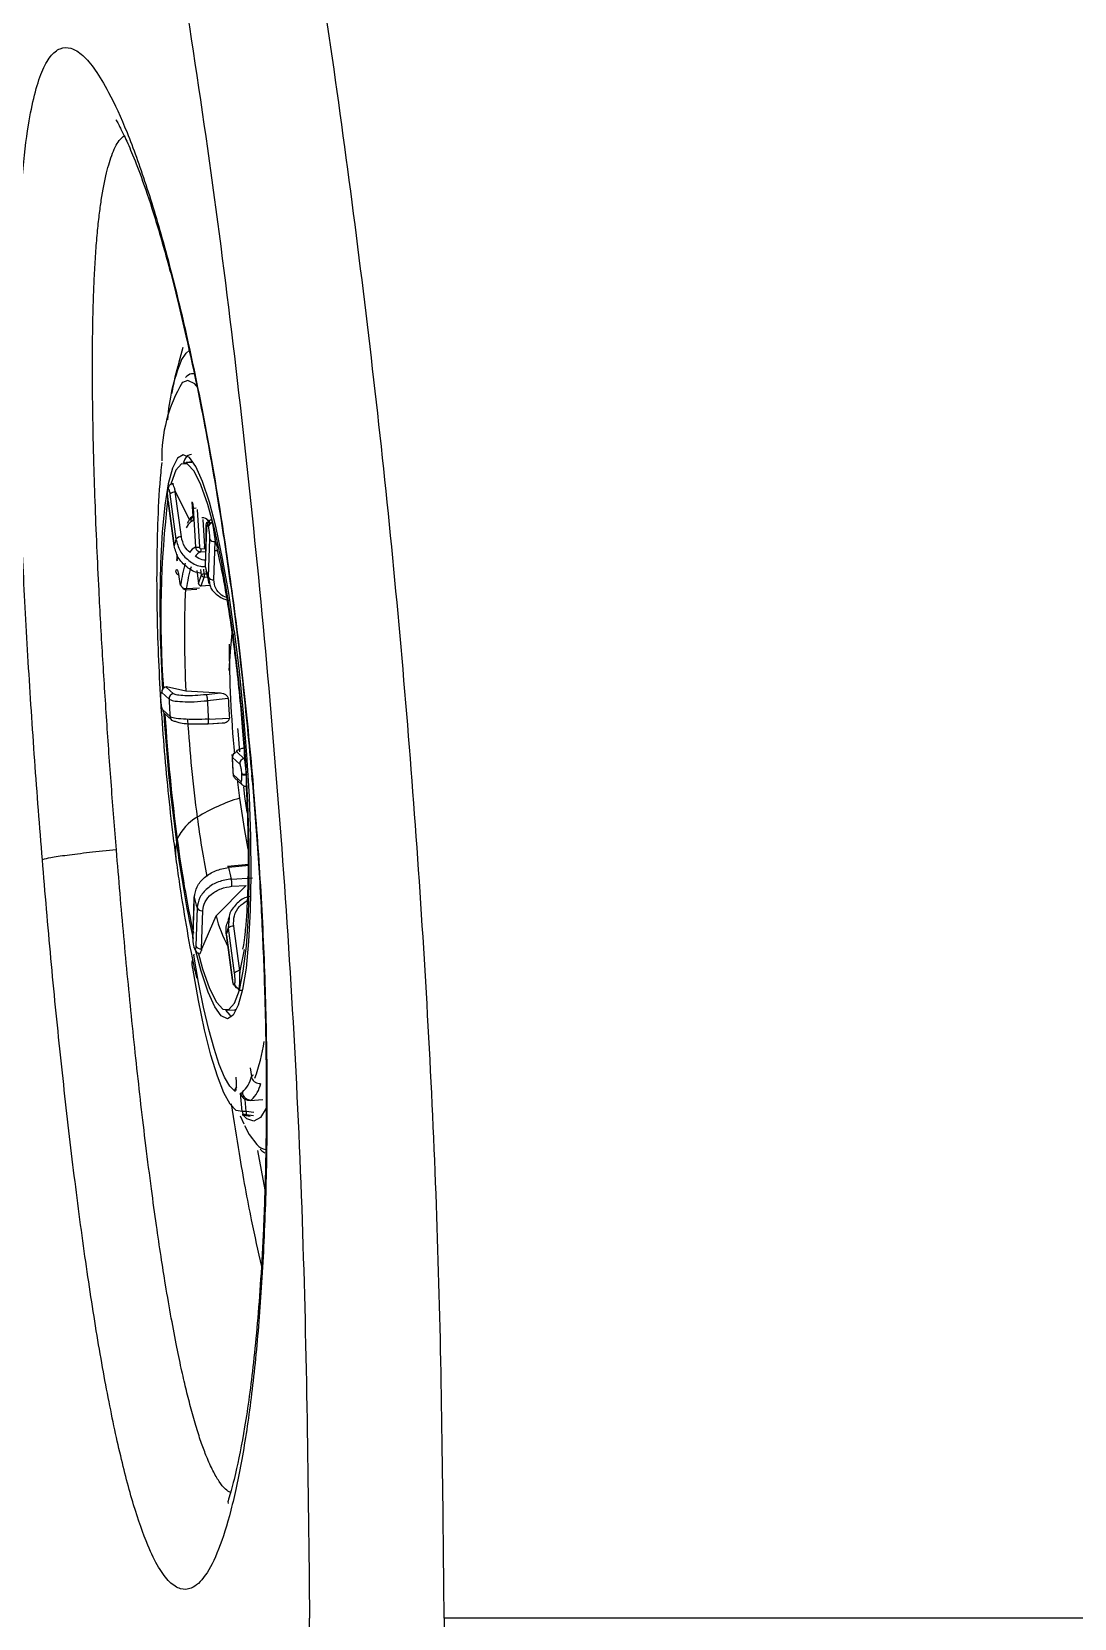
# Model space of a CAD drawing. Extents: x 400 to 501, y 484 to 634.
# Drawn here: x 488.563 to 490.997, y 551.254 to 554.958 of the extents above; entities that cross this region are included whole.
import ezdxf

# ---------------------------------------------------------------- set-up
doc = ezdxf.new("R2010")
doc.units = 0
doc.header["$MEASUREMENT"] = 0
doc.layers.add('DIM', color=3, linetype='Continuous')
doc.layers.add('GEOMETRY', color=3, linetype='Continuous', lineweight=25)

# ---------------------------------------------------------------- blocks, each defined once
blk = doc.blocks.new('2026 GRANDEE')
at = {"layer": 'GEOMETRY', "ltscale": 16}
for p, q in [((38.4916, -42.6195), (38.4841, -42.6453)), ((38.5126, -42.8876), (38.4932, -42.8894)), ((38.4995, -42.8872), (38.515, -42.886)), ((38.4641, -42.936), (38.4627, -42.9413)), ((38.4566, -42.9521), (38.4568, -42.9513)), ((38.4571, -42.9473), (38.4569, -42.948)), ((38.4613, -42.9621), (38.4753, -43.0668)), ((38.4746, -42.9568), (38.473, -42.9515)), ((38.473, -42.9515), (38.4738, -42.9568)), ((38.4879, -43.0615), (38.4738, -42.9568)), ((38.4738, -42.9568), (38.4746, -42.9568)), ((38.5068, -43.0213), (38.4746, -42.9568)), ((38.4711, -43.0823), (38.457, -42.9776)), ((38.457, -42.9783), (38.457, -42.9776)), ((38.457, -42.9783), (38.471, -43.0829)), ((38.512, -42.9803), (38.5157, -43.0244)), ((38.5121, -42.98), (38.5121, -42.9806)), ((38.5121, -42.9806), (38.5158, -43.0237)), ((38.5127, -42.9797), (38.5127, -42.9804)), ((38.5154, -42.9938), (38.5211, -43.0855)), ((38.5246, -42.9979), (38.53, -43.0858)), ((38.5377, -43.0208), (38.5417, -43.0841)), ((38.5467, -43.0396), (38.5438, -43.1285)), ((38.5439, -43.1299), (38.5469, -43.0409)), ((38.5486, -43.0271), (38.55, -43.0281)), ((38.5505, -43.0375), (38.5509, -43.0387)), ((38.5604, -43.0276), (38.5607, -43.0288)), ((38.4711, -43.0823), (38.471, -43.0829)), ((38.5535, -43.0663), (38.5505, -43.1553)), ((38.5637, -43.1616), (38.5667, -43.0726)), ((38.5668, -43.0675), (38.5667, -43.0726)), ((38.5667, -43.0726), (38.5675, -43.0726)), ((38.5675, -43.0726), (38.5668, -43.0675)), ((38.5734, -43.088), (38.5675, -43.0726)), ((38.4786, -43.1102), (38.4779, -43.1142)), ((38.5334, -43.0964), (38.5449, -43.0957)), ((38.5341, -43.0894), (38.543, -43.0889)), ((38.5664, -43.0936), (38.5715, -43.0933)), ((38.4822, -43.1553), (38.4844, -43.1708)), ((38.4823, -43.1554), (38.4845, -43.17)), ((38.5241, -43.1405), (38.5278, -43.1707)), ((38.5242, -43.1404), (38.5278, -43.1704)), ((38.5278, -43.1704), (38.5351, -43.1503)), ((38.5351, -43.1503), (38.5336, -43.1382)), ((38.5343, -43.1756), (38.5415, -43.1555)), ((38.5415, -43.1481), (38.5402, -43.1374)), ((38.5415, -43.1481), (38.5465, -43.1477)), ((38.5415, -43.1555), (38.5484, -43.155)), ((38.5439, -43.1299), (38.5438, -43.1285)), ((38.547, -43.144), (38.5439, -43.1299)), ((38.5505, -43.1553), (38.5533, -43.1679)), ((38.4972, -43.1852), (38.4978, -43.1851)), ((38.4985, -43.1851), (38.524, -43.1837)), ((38.4994, -43.1824), (38.5305, -43.1807)), ((38.5278, -43.1704), (38.5278, -43.1707)), ((38.534, -43.1759), (38.5548, -43.1747)), ((38.5343, -43.1756), (38.5547, -43.1744)), ((38.4535, -43.4122), (38.4519, -43.412)), ((38.4519, -43.412), (38.4527, -43.4123)), ((38.4527, -43.4123), (38.4535, -43.4122)), ((38.4698, -43.4279), (38.4527, -43.4123)), ((38.4985, -43.4222), (38.4535, -43.4122)), ((38.4401, -43.4413), (38.4402, -43.4433)), ((38.4403, -43.4436), (38.4402, -43.4415)), ((38.4403, -43.4436), (38.4402, -43.4433)), ((38.4421, -43.4248), (38.4591, -43.4405)), ((38.5789, -43.4268), (38.4985, -43.4222)), ((38.5789, -43.4268), (38.5458, -43.4303)), ((38.5974, -43.4391), (38.5486, -43.4442)), ((38.4614, -43.4814), (38.4444, -43.4657)), ((38.4481, -43.4735), (38.4651, -43.4892)), ((38.5511, -43.4873), (38.6, -43.4847)), ((38.5502, -43.4979), (38.5868, -43.496)), ((38.5502, -43.4979), (38.5829, -43.4962)), ((38.6348, -43.5797), (38.6178, -43.564)), ((38.6085, -43.5719), (38.6067, -43.5738)), ((38.6076, -43.5749), (38.6071, -43.5766)), ((38.6071, -43.5766), (38.6241, -43.5922)), ((38.6356, -43.5796), (38.6348, -43.5797)), ((38.6348, -43.5797), (38.6358, -43.5811)), ((38.6354, -43.5787), (38.6355, -43.5794)), ((38.6358, -43.5811), (38.6356, -43.5796)), ((38.6094, -43.6174), (38.6099, -43.6157)), ((38.6265, -43.6331), (38.6094, -43.6174)), ((38.6131, -43.6252), (38.6301, -43.6409)), ((38.6181, -43.6279), (38.6237, -43.6719)), ((38.6282, -43.6144), (38.6283, -43.6164)), ((38.6395, -43.6153), (38.6396, -43.6173)), ((38.6394, -43.6441), (38.6385, -43.6439)), ((38.639, -43.6437), (38.6391, -43.6438)), ((38.4765, -43.7751), (38.4792, -43.7749)), ((38.6451, -43.8266), (38.5959, -43.8313)), ((38.6463, -43.8292), (38.5976, -43.8339)), ((38.6046, -43.8607), (38.6536, -43.8576)), ((38.569, -43.9464), (38.6392, -43.8755)), ((38.6059, -43.8776), (38.6392, -43.8755)), ((38.5179, -43.9014), (38.5149, -43.9904)), ((38.5151, -43.9917), (38.518, -43.9027)), ((38.5246, -43.9281), (38.5216, -44.0171)), ((38.5348, -44.0234), (38.5378, -43.9344)), ((38.5356, -44.0234), (38.5689, -43.9464)), ((38.5993, -43.9511), (38.5974, -43.9757)), ((38.624, -44.075), (38.61, -43.9704)), ((38.5151, -43.9917), (38.5149, -43.9904)), ((38.5931, -43.9918), (38.5932, -43.9912)), ((38.5931, -43.9918), (38.6072, -44.0965)), ((38.6073, -44.0958), (38.5932, -43.9912)), ((38.5974, -43.9757), (38.6115, -44.0803)), ((38.5141, -44.0479), (38.5139, -44.0488)), ((38.518, -44.0205), (38.5177, -44.0192)), ((38.5179, -44.0213), (38.5182, -44.0225)), ((38.5185, -44.0218), (38.5186, -44.0226)), ((38.5346, -44.0278), (38.5356, -44.0234)), ((38.5348, -44.0234), (38.5346, -44.0278)), ((38.5356, -44.0234), (38.5348, -44.0234)), ((38.6248, -44.075), (38.6351, -44.0255)), ((38.5137, -44.0513), (38.5143, -44.049)), ((38.624, -44.075), (38.6247, -44.0808)), ((38.6248, -44.075), (38.624, -44.075)), ((38.6247, -44.0808), (38.6248, -44.075)), ((38.6073, -44.0958), (38.6072, -44.0965)), ((38.6119, -44.1059), (38.6117, -44.1066)), ((38.6229, -44.1159), (38.6227, -44.1166)), ((38.6233, -44.1205), (38.6304, -44.12)), ((38.5937, -44.1671), (38.613, -44.1659)), ((38.6167, -44.1651), (38.613, -44.1659)), ((38.6483, -44.3012), (38.6513, -44.3218)), ((38.6296, -44.4036), (38.626, -44.3605)), ((38.6393, -44.4031), (38.637, -44.3753)), ((38.6488, -44.3779), (38.6779, -44.3755)), ((38.625, -44.4138), (38.6341, -44.432)), ((38.6363, -44.4108), (38.6301, -44.4112)), ((38.6301, -44.4112), (38.6485, -44.414)), ((38.6573, -44.4054), (38.6393, -44.4031)), ((38.656, -44.4132), (38.6395, -44.4111)), ((38.6656, -44.4942), (38.6825, -44.5862))]:
    blk.add_line(p, q, dxfattribs=at)
at = {"layer": 'GEOMETRY', "ltscale": 16, "flags": 128}
for points in [[(38.4878, -42.6498), (38.4991, -42.6326), (38.5063, -42.6266)], [(38.5264, -42.7127), (38.519, -42.7046), (38.5031, -42.6966), (38.4906, -42.7008)], [(38.6113, -43.2813), (38.5984, -43.1931), (38.5842, -43.1123), (38.5691, -43.0409), (38.5534, -42.9803), (38.5376, -42.932), (38.5218, -42.897), (38.5066, -42.8761), (38.4922, -42.8697), (38.479, -42.8781), (38.4672, -42.901), (38.4571, -42.9379), (38.449, -42.988), (38.443, -43.0502), (38.4392, -43.123), (38.4378, -43.2049), (38.4387, -43.294), (38.442, -43.3883), (38.4435, -43.4184)], [(38.6091, -43.2887), (38.5958, -43.199), (38.5813, -43.1174), (38.5658, -43.0459), (38.5498, -42.9863), (38.5337, -42.94), (38.5178, -42.9083), (38.5025, -42.8918), (38.4882, -42.8909), (38.4753, -42.9058), (38.4641, -42.936)], [(38.5486, -43.0271), (38.5489, -43.0294), (38.5493, -43.0305)], [(38.5343, -43.1756), (38.5341, -43.1758), (38.534, -43.1759)], [(38.6113, -43.2813), (38.6228, -43.375), (38.6325, -43.4722), (38.6403, -43.5706), (38.6458, -43.6681), (38.6491, -43.7624), (38.6501, -43.8515), (38.6487, -43.9334), (38.6449, -44.0063), (38.6389, -44.0684), (38.6307, -44.1185), (38.6207, -44.1554), (38.6089, -44.1783), (38.5956, -44.1867), (38.5812, -44.1803), (38.566, -44.1594), (38.5503, -44.1244), (38.5344, -44.0761), (38.5212, -44.0257)], [(38.6058, -43.2862), (38.6015, -43.3295), (38.599, -43.374)], [(38.6233, -44.1205), (38.6325, -44.0757), (38.6396, -44.0175), (38.6443, -43.9472), (38.6465, -43.8666), (38.6462, -43.7776), (38.6434, -43.6825), (38.6381, -43.5837), (38.6305, -43.4834), (38.6207, -43.3843), (38.6091, -43.2887)], [(38.4401, -43.4412), (38.4401, -43.4413), (38.4402, -43.4415)], [(38.6193, -43.5094), (38.6197, -43.5145), (38.6238, -43.5633)], [(38.6237, -43.6719), (38.6344, -43.7429), (38.6432, -43.7906)], [(38.6327, -43.6453), (38.6356, -43.6678), (38.6408, -43.7044)], [(38.517, -44.036), (38.5168, -44.0371), (38.5168, -44.0385)], [(38.6127, -44.3559), (38.601, -44.3439), (38.5889, -44.3231), (38.5765, -44.2939), (38.5641, -44.2567), (38.5517, -44.2118), (38.5396, -44.1601), (38.5279, -44.102), (38.5168, -44.0385)], [(38.5179, -44.0213), (38.5178, -44.0208), (38.5177, -44.0192)], [(38.5268, -44.0318), (38.5375, -44.0702), (38.5537, -44.1164), (38.5696, -44.1482), (38.5849, -44.1647), (38.5991, -44.1655), (38.612, -44.1507), (38.6233, -44.1205)], [(38.5139, -44.0488), (38.5137, -44.0499), (38.5137, -44.0513)], [(38.6296, -44.4036), (38.6162, -44.4011), (38.6019, -44.3863), (38.5872, -44.3595), (38.5721, -44.3212), (38.557, -44.272), (38.5422, -44.2127), (38.5279, -44.1444), (38.5143, -44.0684)], [(38.5145, -44.0697), (38.5143, -44.069), (38.5143, -44.0684)], [(38.5909, -44.167), (38.6007, -44.1788), (38.6051, -44.1823)], [(38.6859, -44.3953), (38.6724, -44.4171), (38.6572, -44.426), (38.6407, -44.4206), (38.6307, -44.4108)], [(38.6355, -44.4365), (38.6462, -44.4568), (38.6639, -44.4808)]]:
    blk.add_lwpolyline(points, dxfattribs=at)
at = {"layer": 'GEOMETRY', "ltscale": 256}
for centre, radius, start, end in [((38.898, -42.8186), 0.4436, 157.6316, 176.0609), ((38.7818, -42.8757), 0.3397, 149.0025, 181.3818), ((40.7923, -43.2486), 2.3523, 173.2299, 184.0337), ((38.4666, -42.9507), 0.0101, 164.7587, 187.7547), ((38.4668, -42.9499), 0.0101, 153.4874, 187.7838), ((38.473, -42.9724), 0.0156, 86.9645, 138.8516), ((38.5161, -42.9948), 0.0148, 103.409, 105.6602), ((38.5199, -42.9749), 0.0194, 256.5282, 278.0449), ((38.5386, -43.06), 0.0439, 130.2532, 153.2966), ((38.5296, -43.0247), 0.0194, 140.1963, 185.3345), ((38.5204, -43.0398), 0.0168, 106.0784, 127.206), ((38.5368, -43.0342), 0.0173, 33.4579, 94.7367), ((38.5514, -43.0397), 0.00467, 153.3162, 194.3704), ((38.5621, -43.0392), 0.0117, 98.4365, 171.7528), ((38.5624, -43.0404), 0.0117, 98.4365, 171.7528), ((38.669, -43.128), 0.2031, 162.4638, 166.9927), ((38.4871, -43.077), 0.0156, 86.9638, 138.8512), ((38.5436, -43.0962), 0.0122, 82.0986, 99.021), ((38.5644, -43.0604), 0.0124, 208.2464, 280.4493), ((38.5306, -43.1096), 0.0259, 111.5381, 154.4651), ((38.5428, -43.1198), 0.0252, 111.7151, 153.5142), ((38.5263, -43.0592), 0.0268, 258.935, 278.1129), ((38.5209, -43.0917), 0.0134, 339.4311, 9.8008), ((38.4848, -43.1413), 0.0101, 191.6147, 237.4394), ((38.857, -43.227), 0.3746, 163.872, 171.7524), ((38.8366, -43.2296), 0.3405, 163.2772, 172.0438), ((38.5411, -43.157), 0.00898, 87.3735, 131.6548), ((38.5411, -43.1494), 0.00605, 188.3802, 274.0941), ((38.514, -43.1519), 0.0278, 352.597, 7.9355), ((37.6869, -43.3649), 0.8887, 13.6456, 15.3376), ((38.5614, -43.1494), 0.0124, 208.2468, 280.4505), ((38.4868, -43.1704), 0.00237, 169.182, 226.1036), ((40.9708, -43.2906), 2.4758, 177.5047, 183.0465), ((38.5338, -43.1696), 0.00605, 188.3802, 274.0941), ((38.5337, -43.17), 0.00591, 187.0034, 273.2293), ((38.6471, -43.2977), 0.039, 166.5945, 187.4681), ((41.2299, -43.3148), 2.6303, 179.9416, 185.5286), ((38.454, -43.4242), 0.012, 96.1422, 183.0347), ((38.4711, -43.4399), 0.012, 96.1403, 183.0347), ((41.8346, -43.2679), 3.3799, 182.9275, 183.6218), ((41.3834, -43.3036), 2.8383, 182.8387, 183.7105), ((41.432, -43.2998), 2.838, 182.8135, 183.7357), ((38.4558, -43.4651), 0.0114, 183.1345, 227.3048), ((42.9552, -43.1815), 4.5179, 183.6928, 187.5506), ((42.7976, -43.1944), 4.3572, 183.7186, 187.5618), ((38.4728, -43.4808), 0.0114, 183.085, 273.2196), ((41.9586, -43.2604), 3.4638, 183.768, 187.5652), ((38.619, -43.5759), 0.012, 96.1404, 183.0347), ((35.2339, -43.7901), 3.3799, 2.9275, 3.6218), ((38.6361, -43.5916), 0.012, 96.1422, 183.0347), ((38.6208, -43.6168), 0.0114, 183.1345, 227.3048), ((38.6379, -43.6325), 0.0114, 183.1342, 227.435), ((38.6358, -43.5886), 0.0269, 253.5241, 277.7925), ((38.6359, -43.5906), 0.0269, 253.5241, 277.7925), ((38.7397, -44.0609), 0.4059, 106.609, 121.9391), ((38.6379, -43.6324), 0.0115, 248.4846, 273.067), ((38.5776, -43.8112), 0.1084, 119.0588, 156.4062), ((40.8095, -43.4158), 2.3043, 187.4974, 190.9737), ((38.5923, -43.7984), 0.1181, 168.6528, 187.4917), ((41.162, -43.4285), 2.7078, 187.3545, 192.1729), ((41.0567, -43.436), 2.5997, 187.332, 192.2424), ((39.3233, -43.6606), 0.7461, 193.429, 195.5542), ((38.5228, -43.9015), 0.00493, 141.2435, 193.2796), ((39.3816, -43.693), 0.8887, 193.6456, 195.3376), ((38.5356, -43.9222), 0.0124, 208.2467, 280.4505), ((38.866, -43.8722), 0.3062, 194.0199, 208.3895), ((38.6092, -43.9859), 0.0156, 86.9639, 138.8512), ((38.3995, -43.93), 0.2031, 342.4638, 346.9927), ((38.5251, -44.0207), 0.00715, 177.9863, 213.1972), ((38.5326, -44.0112), 0.0124, 208.2464, 280.4493), ((38.6232, -44.0906), 0.0156, 86.9645, 138.8516), ((38.6091, -44.0961), 0.00193, 189.7499, 230.1035), ((38.6235, -44.1047), 0.012, 189.521, 265.9239), ((38.6238, -44.1039), 0.012, 189.521, 265.9239), ((38.261, -44.179), 0.4245, 339.7894, 351.7512), ((38.5842, -44.3077), 0.0686, 312.1542, 348.1326), ((38.6031, -44.3238), 0.0714, 312.2727, 348.3173), ((38.6574, -44.3251), 0.00687, 98.4269, 152.0511), ((38.6247, -44.3552), 0.012, 130.7641, 183.5029), ((38.6217, -44.3452), 0.0159, 285.7537, 302.5376), ((38.65, -44.3569), 0.0198, 184.9886, 273.1894), ((38.6416, -44.3617), 0.0177, 293.7584, 302.229), ((38.6375, -44.403), 0.00789, 184.5703, 261.0308), ((38.6532, -44.4067), 0.0143, 165.3614, 197.6388), ((38.6893, -44.4581), 0.034, 221.8315, 263.0519)]:
    blk.add_arc(centre, radius, start, end, dxfattribs=at)
at = {"layer": 'GEOMETRY', "ltscale": 16}
for points, knots in [([(38.6083, -40.6034), (38.6247, -40.6141), (38.6573, -40.6355), (38.707, -40.6678), (38.7663, -40.7026), (38.8337, -40.7362), (38.9098, -40.7686), (38.9822, -40.7968), (39.0756, -40.8302), (39.1964, -40.8702), (39.3501, -40.9181), (39.5377, -40.9737), (39.7531, -41.0352), (40.0093, -41.1066), (40.303, -41.1867), (40.6285, -41.2742), (40.9579, -41.362), (41.2888, -41.4496), (41.6204, -41.537), (41.9531, -41.6245), (42.4822, -41.7634), (43.2075, -41.9532), (43.8212, -42.1138), (44.1282, -42.1941)], [0, 0, 0, 0, 0.0628055, 0.1255485, 0.1883555, 0.2510948, 0.2823642, 0.3135597, 0.3447162, 0.3757459, 0.4066311, 0.4374572, 0.4682907, 0.4991904, 0.5389169, 0.5788609, 0.6188372, 0.6587372, 0.6986085, 0.7386021, 0.778774, 0.8893798, 1, 1, 1, 1]), ([(39.1013, -45.5868), (39.0987, -45.3085), (39.0934, -44.7516), (39.0511, -43.9171), (38.9836, -43.0841), (38.8874, -42.2536), (38.7657, -41.4256), (38.6608, -40.8777), (38.6083, -40.6034)], [0, 0, 0, 0, 0.166325, 0.332752, 0.499294, 0.665902, 0.832731, 1, 1, 1, 1]), ([(38.3574, -40.9976), (38.411, -41.2977), (38.5185, -41.8996), (38.637, -42.812), (38.7233, -43.7322), (38.7771, -44.6581), (38.7838, -45.2771), (38.7872, -45.5868)], [0, 0, 0, 0, 0.198178, 0.397547, 0.597838, 0.79876, 1, 1, 1, 1]), ([(38.1634, -43.8155), (38.1573, -43.7381), (38.1451, -43.5832), (38.1301, -43.3526), (38.1179, -43.1279), (38.1092, -42.9124), (38.1042, -42.7098), (38.1035, -42.5235), (38.1074, -42.357), (38.1162, -42.2133), (38.1291, -42.1051), (38.1447, -42.0272), (38.1618, -41.9736), (38.1817, -41.9374), (38.2045, -41.9187), (38.2297, -41.9178), (38.2573, -41.9348), (38.2868, -41.9693), (38.3212, -42.0266), (38.3608, -42.1131), (38.4049, -42.2347), (38.4488, -42.3813), (38.4916, -42.55), (38.532, -42.7379), (38.5693, -42.9417), (38.6025, -43.1581), (38.6313, -43.3835), (38.6459, -43.5377), (38.6532, -43.6148)], [0, 0, 0, 0, 0.04115, 0.082331, 0.12358, 0.164935, 0.206426, 0.248068, 0.289864, 0.331807, 0.373874, 0.405498, 0.437153, 0.468823, 0.500493, 0.532146, 0.56377, 0.595348, 0.626866, 0.668772, 0.710548, 0.752193, 0.793712, 0.835116, 0.876425, 0.91766, 0.958843, 1, 1, 1, 1]), ([(38.3363, -42.0886), (38.3362, -42.0885), (38.3341, -42.0871), (38.3382, -42.0927), (38.3444, -42.1047), (38.3572, -42.1297), (38.375, -42.1703), (38.3986, -42.232), (38.4277, -42.3198), (38.462, -42.439), (38.5003, -42.5945), (38.5413, -42.7901), (38.5776, -42.9983), (38.6079, -43.2069), (38.6324, -43.4056), (38.6454, -43.5453), (38.6521, -43.617)], [0, 0, 0, 0, 0.00113, 0.028756, 0.063319, 0.108476, 0.164339, 0.230974, 0.308409, 0.396647, 0.495674, 0.605478, 0.726064, 0.812521, 0.90382, 1, 1, 1, 1]), ([(38.3362, -43.7926), (38.3323, -43.7426), (38.3242, -43.6418), (38.3135, -43.4897), (38.3038, -43.337), (38.2963, -43.2013), (38.2906, -43.0815), (38.2865, -42.9787), (38.2841, -42.9016), (38.2827, -42.8494), (38.2821, -42.819), (38.2815, -42.7876), (38.281, -42.7552), (38.2806, -42.722), (38.2804, -42.688), (38.2804, -42.6613), (38.2805, -42.6245), (38.281, -42.5727), (38.2825, -42.5094), (38.285, -42.4501), (38.2879, -42.3994), (38.2917, -42.3522), (38.2961, -42.3109), (38.3027, -42.2617), (38.3125, -42.2103), (38.3272, -42.1635), (38.3411, -42.1349), (38.3513, -42.1277), (38.3546, -42.1253)], [0, 0, 0, 0, 0.062158, 0.125424, 0.18982, 0.255366, 0.301101, 0.349376, 0.396511, 0.410789, 0.425824, 0.441617, 0.458167, 0.475477, 0.493546, 0.512377, 0.519089, 0.554654, 0.600769, 0.634143, 0.670028, 0.706423, 0.74026, 0.771531, 0.838464, 0.901587, 0.967313, 1, 1, 1, 1]), ([(38.4841, -42.6453), (38.478, -42.6685), (38.4706, -42.6963), (38.4659, -42.7232), (38.4651, -42.7276)], [0, 0, 0, 0, 0.836498, 1, 1, 1, 1]), ([(38.5169, -42.6812), (38.5152, -42.6811), (38.5077, -42.6805), (38.502, -42.6855), (38.4976, -42.6893)], [0, 0, 0, 0, 0.229207, 1, 1, 1, 1]), ([(38.4423, -42.8878), (38.4414, -42.8957), (38.4364, -42.9383), (38.4328, -43.0146), (38.4299, -43.1206), (38.4304, -43.227), (38.4335, -43.3355), (38.439, -43.4427), (38.4466, -43.5492), (38.4562, -43.6548), (38.466, -43.7431), (38.4728, -43.7953), (38.4752, -43.8138)], [0, 0, 0, 0, 0.029538, 0.159665, 0.275381, 0.39573, 0.508685, 0.618039, 0.725763, 0.833119, 0.940968, 1, 1, 1, 1]), ([(38.5117, -42.8693), (38.5062, -42.8699), (38.4992, -42.8706), (38.4937, -42.8855), (38.4925, -42.8886)], [0, 0, 0, 0, 0.788429, 1, 1, 1, 1]), ([(38.457, -42.9776), (38.4567, -42.9748), (38.4561, -42.9692), (38.4558, -42.9612), (38.456, -42.9552), (38.4564, -42.9531), (38.4566, -42.9521)], [0, 0, 0, 0, 0.279486, 0.559002, 0.779415, 1, 1, 1, 1]), ([(38.4568, -42.9513), (38.4571, -42.9506), (38.4578, -42.9491), (38.4591, -42.9515), (38.4603, -42.9561), (38.461, -42.9601), (38.4613, -42.9621)], [0, 0, 0, 0, 0.279658, 0.559227, 0.779582, 1, 1, 1, 1]), ([(38.4693, -42.9378), (38.4682, -42.9377), (38.4659, -42.9375), (38.4627, -42.939), (38.4598, -42.9415), (38.4584, -42.9441), (38.4578, -42.9454)], [0, 0, 0, 0, 0.251138, 0.504878, 0.756232, 1, 1, 1, 1]), ([(38.473, -42.9515), (38.4721, -42.9488), (38.4704, -42.9434), (38.4683, -42.9388), (38.4673, -42.9383), (38.4669, -42.9381)], [0, 0, 0, 0, 0.373316, 0.755991, 1, 1, 1, 1]), ([(38.5127, -42.9804), (38.5128, -42.9804), (38.513, -42.9805), (38.5135, -42.9813), (38.5139, -42.9827), (38.5144, -42.9848), (38.5148, -42.9874), (38.5152, -42.9905), (38.5154, -42.9927), (38.5154, -42.9938)], [0, 0, 0, 0, 0.113284, 0.24233, 0.394972, 0.529531, 0.680951, 0.841517, 1, 1, 1, 1]), ([(38.5153, -43.0119), (38.5126, -43.0143), (38.5069, -43.0192), (38.5035, -43.0267), (38.5017, -43.0306)], [0, 0, 0, 0, 0.4747282, 1, 1, 1, 1]), ([(38.5462, -43.06), (38.5459, -43.0549), (38.5452, -43.0447), (38.5457, -43.0335), (38.5469, -43.0273), (38.548, -43.0272), (38.5486, -43.0271)], [0, 0, 0, 0, 0.280954, 0.558628, 0.778026, 1, 1, 1, 1]), ([(38.5469, -43.0409), (38.547, -43.0388), (38.5473, -43.0347), (38.5483, -43.0329), (38.5494, -43.0338), (38.5502, -43.0363), (38.5505, -43.0375)], [0, 0, 0, 0, 0.2794856, 0.5590017, 0.7794153, 1, 1, 1, 1]), ([(38.5503, -43.0289), (38.5498, -43.0297), (38.549, -43.031), (38.5486, -43.0327), (38.5484, -43.0334)], [0, 0, 0, 0, 0.63691, 1, 1, 1, 1]), ([(38.5576, -43.0214), (38.5568, -43.0217), (38.5547, -43.0225), (38.552, -43.0252), (38.5507, -43.028), (38.5503, -43.0289)], [0, 0, 0, 0, 0.312903, 0.77595, 1, 1, 1, 1]), ([(38.5509, -43.0387), (38.5513, -43.0408), (38.5522, -43.0449), (38.5531, -43.053), (38.5535, -43.0605), (38.5535, -43.0643), (38.5535, -43.0663)], [0, 0, 0, 0, 0.279658, 0.559227, 0.779582, 1, 1, 1, 1]), ([(38.5515, -43.0227), (38.5514, -43.0224), (38.5509, -43.0213), (38.5526, -43.0259), (38.554, -43.0294)], [0, 0, 0, 0, 0.241863, 1, 1, 1, 1]), ([(38.5604, -43.0276), (38.5598, -43.0257), (38.5586, -43.0217), (38.5578, -43.0213), (38.5573, -43.021)], [0, 0, 0, 0, 0.4942919, 1, 1, 1, 1]), ([(38.5668, -43.0675), (38.5663, -43.0642), (38.5654, -43.0576), (38.564, -43.0466), (38.5624, -43.0363), (38.5613, -43.0313), (38.5607, -43.0288)], [0, 0, 0, 0, 0.246603, 0.499388, 0.752586, 1, 1, 1, 1]), ([(38.5347, -43.1467), (38.5325, -43.1465), (38.5201, -43.1454), (38.4998, -43.1328), (38.4784, -43.1107), (38.4735, -43.0918), (38.4711, -43.0823)], [0, 0, 0, 0, 0.06724, 0.378135, 0.689052, 1, 1, 1, 1]), ([(38.4753, -43.0668), (38.4778, -43.0763), (38.4827, -43.0952), (38.504, -43.1175), (38.5256, -43.1303), (38.5394, -43.1311), (38.543, -43.1312)], [0, 0, 0, 0, 0.29868, 0.597331, 0.895961, 1, 1, 1, 1]), ([(38.5081, -43.098), (38.5036, -43.0937), (38.4929, -43.0836), (38.4898, -43.0696), (38.4879, -43.0615)], [0, 0, 0, 0, 0.4136349, 1, 1, 1, 1]), ([(38.543, -43.0889), (38.5426, -43.0881), (38.5419, -43.0866), (38.5418, -43.0849), (38.5417, -43.0841)], [0, 0, 0, 0, 0.499984, 1, 1, 1, 1]), ([(38.4768, -43.1145), (38.4768, -43.1147), (38.4771, -43.1158), (38.4775, -43.117), (38.4779, -43.1176), (38.4781, -43.1179)], [0, 0, 0, 0, 0.135153, 0.616828, 1, 1, 1, 1]), ([(38.4776, -43.1022), (38.4774, -43.1057), (38.4771, -43.1117), (38.4778, -43.116), (38.4781, -43.1179)], [0, 0, 0, 0, 0.5737469, 1, 1, 1, 1]), ([(38.5211, -43.0855), (38.5213, -43.0868), (38.5217, -43.0891), (38.5233, -43.0918), (38.5248, -43.0933), (38.5266, -43.0948), (38.5293, -43.0962), (38.532, -43.0963), (38.5334, -43.0964)], [0, 0, 0, 0, 0.214725, 0.380362, 0.496669, 0.563477, 0.763408, 1, 1, 1, 1]), ([(38.5442, -43.1159), (38.5416, -43.1158), (38.5332, -43.1154), (38.5261, -43.1108), (38.5213, -43.1076)], [0, 0, 0, 0, 0.31289, 1, 1, 1, 1]), ([(38.53, -43.0858), (38.5301, -43.0863), (38.5304, -43.0875), (38.5315, -43.0887), (38.5328, -43.0893), (38.5337, -43.0894), (38.5341, -43.0894)], [0, 0, 0, 0, 0.280612, 0.571051, 0.792338, 1, 1, 1, 1]), ([(38.5705, -43.089), (38.5727, -43.0985), (38.5784, -43.1223), (38.588, -43.1716), (38.5986, -43.2332), (38.6051, -43.2798), (38.6084, -43.3028)], [0, 0, 0, 0, 0.176048, 0.443814, 0.724731, 1, 1, 1, 1]), ([(38.4749, -43.1433), (38.4754, -43.141), (38.4763, -43.1365), (38.4785, -43.1386), (38.4807, -43.1453), (38.4818, -43.152), (38.4823, -43.1554)], [0, 0, 0, 0, 0.2810721, 0.5584908, 0.7782656, 1, 1, 1, 1]), ([(38.5449, -43.1418), (38.5469, -43.149), (38.5494, -43.1583), (38.5519, -43.1688), (38.5525, -43.1712)], [0, 0, 0, 0, 0.779104, 1, 1, 1, 1]), ([(38.4845, -43.17), (38.4846, -43.171), (38.485, -43.1731), (38.4856, -43.1744), (38.486, -43.1745), (38.4862, -43.1737), (38.4863, -43.1733)], [0, 0, 0, 0, 0.279218, 0.560803, 0.78229, 1, 1, 1, 1]), ([(38.486, -43.1742), (38.486, -43.1742), (38.4864, -43.175), (38.4873, -43.1765), (38.4887, -43.1787), (38.491, -43.1814), (38.4942, -43.1842), (38.4967, -43.1848), (38.4979, -43.1851)], [0, 0, 0, 0, 0.0026, 0.133329, 0.270406, 0.412565, 0.704877, 1, 1, 1, 1]), ([(38.4977, -43.185), (38.4977, -43.1851), (38.498, -43.1854), (38.4985, -43.1852), (38.499, -43.1843), (38.4993, -43.1831), (38.4994, -43.1824)], [0, 0, 0, 0, 0.082683, 0.388147, 0.693831, 1, 1, 1, 1]), ([(38.5533, -43.1679), (38.5538, -43.1715), (38.5555, -43.1831), (38.571, -43.1978), (38.5875, -43.2082), (38.5983, -43.2091), (38.5992, -43.2092)], [0, 0, 0, 0, 0.179379, 0.572507, 0.965606, 1, 1, 1, 1]), ([(38.5974, -43.205), (38.5919, -43.2029), (38.579, -43.1977), (38.5661, -43.1819), (38.5645, -43.1684), (38.5637, -43.1616)], [0, 0, 0, 0, 0.268346, 0.634737, 1, 1, 1, 1]), ([(38.6084, -43.3028), (38.6101, -43.3163), (38.6153, -43.3554), (38.6228, -43.4236), (38.6302, -43.5029), (38.6338, -43.5547), (38.6354, -43.5787)], [0, 0, 0, 0, 0.155191, 0.448846, 0.744334, 1, 1, 1, 1]), ([(38.4402, -43.4415), (38.4401, -43.4387), (38.4399, -43.4331), (38.4403, -43.4275), (38.4411, -43.4246), (38.4417, -43.4247), (38.4421, -43.4248)], [0, 0, 0, 0, 0.279658, 0.559227, 0.779582, 1, 1, 1, 1]), ([(38.4444, -43.4657), (38.4439, -43.4649), (38.443, -43.4634), (38.4418, -43.4573), (38.4408, -43.4504), (38.4405, -43.4458), (38.4403, -43.4436)], [0, 0, 0, 0, 0.2794856, 0.5590017, 0.7794153, 1, 1, 1, 1]), ([(38.4591, -43.4405), (38.4618, -43.4418), (38.4673, -43.4445), (38.4892, -43.4467), (38.5176, -43.447), (38.5383, -43.4451), (38.5486, -43.4442)], [0, 0, 0, 0, 0.25003, 0.500035, 0.750022, 1, 1, 1, 1]), ([(38.5458, -43.4303), (38.537, -43.4311), (38.5194, -43.4326), (38.4953, -43.4327), (38.4767, -43.4313), (38.4721, -43.4291), (38.4698, -43.4279)], [0, 0, 0, 0, 0.2498167, 0.5002219, 0.7504957, 1, 1, 1, 1]), ([(38.5458, -43.4303), (38.546, -43.4305), (38.5462, -43.4308), (38.5467, -43.4323), (38.5474, -43.4351), (38.548, -43.4387), (38.5484, -43.4419), (38.5486, -43.4434), (38.5486, -43.4442)], [0, 0, 0, 0, 0.1247216, 0.2493439, 0.5000002, 0.7506559, 0.8752779, 1, 1, 1, 1]), ([(38.5974, -43.4391), (38.5973, -43.4383), (38.5971, -43.4367), (38.5958, -43.4344), (38.5939, -43.4323), (38.5905, -43.4298), (38.5854, -43.4274), (38.5811, -43.427), (38.5789, -43.4268)], [0, 0, 0, 0, 0.094256, 0.190576, 0.298462, 0.424807, 0.701731, 1, 1, 1, 1]), ([(38.5511, -43.4873), (38.5407, -43.4876), (38.5199, -43.4883), (38.4915, -43.4875), (38.4696, -43.4854), (38.4642, -43.4827), (38.4614, -43.4814)], [0, 0, 0, 0, 0.249978, 0.499965, 0.74997, 1, 1, 1, 1]), ([(38.4735, -43.4921), (38.4758, -43.4933), (38.4804, -43.4956), (38.499, -43.4979), (38.5232, -43.4989), (38.5409, -43.4983), (38.5497, -43.498)], [0, 0, 0, 0, 0.2497752, 0.5001396, 0.7504498, 1, 1, 1, 1]), ([(38.5505, -43.4972), (38.5507, -43.4967), (38.5509, -43.4957), (38.5511, -43.4932), (38.5512, -43.4904), (38.5511, -43.4883), (38.5511, -43.4873)], [0, 0, 0, 0, 0.259419, 0.518943, 0.768457, 1, 1, 1, 1]), ([(38.5829, -43.4962), (38.5851, -43.4962), (38.5893, -43.4961), (38.5942, -43.4939), (38.5973, -43.4915), (38.599, -43.4894), (38.6, -43.4872), (38.6, -43.4855), (38.6, -43.4847)], [0, 0, 0, 0, 0.298395, 0.575452, 0.701699, 0.809514, 0.905784, 1, 1, 1, 1]), ([(38.5497, -43.498), (38.5499, -43.498), (38.5502, -43.4982), (38.5504, -43.4976), (38.5505, -43.4972)], [0, 0, 0, 0, 0.481439, 1, 1, 1, 1]), ([(38.6178, -43.564), (38.6175, -43.5627), (38.6171, -43.5601), (38.625, -43.5564), (38.6334, -43.5546), (38.6353, -43.5542)], [0, 0, 0, 0, 0.438777, 0.878589, 1, 1, 1, 1]), ([(38.6059, -43.57), (38.6067, -43.5832), (38.6077, -43.6002), (38.6086, -43.617), (38.6088, -43.6207)], [0, 0, 0, 0, 0.779486, 1, 1, 1, 1]), ([(38.6241, -43.5922), (38.6246, -43.593), (38.6255, -43.5945), (38.6268, -43.6006), (38.6277, -43.6076), (38.628, -43.6121), (38.6282, -43.6144)], [0, 0, 0, 0, 0.2794856, 0.5590017, 0.7794153, 1, 1, 1, 1]), ([(38.6395, -43.6152), (38.6392, -43.6117), (38.6387, -43.6044), (38.6376, -43.5943), (38.6364, -43.5858), (38.636, -43.5826), (38.6358, -43.5811)], [0, 0, 0, 0, 0.247558, 0.500834, 0.753648, 1, 1, 1, 1]), ([(38.6532, -43.6148), (38.6594, -43.6922), (38.6718, -43.847), (38.6829, -44.0779), (38.6883, -44.303), (38.6875, -44.5188), (38.6808, -44.7218), (38.6686, -44.9086), (38.6514, -45.0757), (38.6296, -45.2201), (38.604, -45.3391), (38.5752, -45.4302), (38.5441, -45.4915), (38.514, -45.5191), (38.4859, -45.5209), (38.4604, -45.5046), (38.4349, -45.4705), (38.4068, -45.4132), (38.3763, -45.3263), (38.3441, -45.2036), (38.3132, -45.0556), (38.2838, -44.8853), (38.2559, -44.6957), (38.2298, -44.4905), (38.2055, -44.273), (38.183, -44.047), (38.1699, -43.8927), (38.1634, -43.8155)], [0, 0, 0, 0, 0.041146, 0.082316, 0.123534, 0.164821, 0.206196, 0.247675, 0.289273, 0.330997, 0.372847, 0.414817, 0.456892, 0.499046, 0.530702, 0.562366, 0.594023, 0.625659, 0.667766, 0.709766, 0.751633, 0.793351, 0.834917, 0.876341, 0.917642, 0.958849, 1, 1, 1, 1]), ([(38.6519, -43.617), (38.6564, -43.6708), (38.6661, -43.785), (38.6759, -43.9552), (38.6836, -44.1453), (38.6868, -44.3368), (38.6852, -44.5208), (38.6802, -44.6705), (38.6735, -44.7935), (38.6655, -44.8976), (38.6537, -45.0169), (38.6366, -45.1421), (38.619, -45.2302), (38.6074, -45.277), (38.5999, -45.3032), (38.5956, -45.3168), (38.5971, -45.3183), (38.5979, -45.3191)], [0, 0, 0, 0, 0.068915, 0.146352, 0.218427, 0.316466, 0.40247, 0.476408, 0.538751, 0.596521, 0.651952, 0.755673, 0.852651, 0.883921, 0.915955, 0.957952, 1, 1, 1, 1]), ([(38.609, -43.6143), (38.6088, -43.6164), (38.6084, -43.6188), (38.61, -43.6209), (38.6103, -43.6212)], [0, 0, 0, 0, 0.844717, 1, 1, 1, 1]), ([(38.6283, -43.6164), (38.6284, -43.6192), (38.6286, -43.6248), (38.6282, -43.6305), (38.6274, -43.6334), (38.6268, -43.6332), (38.6265, -43.6331)], [0, 0, 0, 0, 0.279658, 0.559227, 0.779582, 1, 1, 1, 1]), ([(38.63, -43.6407), (38.6308, -43.6414), (38.6324, -43.6427), (38.6351, -43.6436), (38.6379, -43.6436), (38.6396, -43.6429), (38.6405, -43.6425)], [0, 0, 0, 0, 0.2477495, 0.4990268, 0.7507503, 1, 1, 1, 1]), ([(38.6394, -43.6441), (38.6395, -43.6436), (38.6397, -43.6424), (38.64, -43.6363), (38.6401, -43.6277), (38.6398, -43.6207), (38.6396, -43.6173)], [0, 0, 0, 0, 0.246603, 0.499388, 0.752586, 1, 1, 1, 1]), ([(38.6391, -43.6438), (38.6396, -43.6534), (38.6416, -43.6904), (38.6433, -43.7516), (38.644, -43.8248), (38.6428, -43.8899), (38.6403, -43.9431), (38.6369, -43.9835), (38.6336, -44.0095), (38.6311, -44.0233), (38.6308, -44.0244), (38.6308, -44.0246)], [0, 0, 0, 0, 0.052855, 0.203537, 0.352785, 0.499668, 0.642833, 0.766117, 0.878875, 0.97881, 1, 1, 1, 1]), ([(38.3362, -43.7926), (38.3146, -43.7947), (38.2713, -43.799), (38.219, -43.8054), (38.1797, -43.8112), (38.1688, -43.8141), (38.1634, -43.8155)], [0, 0, 0, 0, 0.249999, 0.5, 0.750001, 1, 1, 1, 1]), ([(38.6027, -45.293), (38.5987, -45.2909), (38.5899, -45.2862), (38.5762, -45.268), (38.5615, -45.2431), (38.5477, -45.2127), (38.5349, -45.1787), (38.5229, -45.1418), (38.5111, -45.1004), (38.4998, -45.0561), (38.4887, -45.0081), (38.4769, -44.9522), (38.4642, -44.8852), (38.4518, -44.814), (38.4403, -44.7414), (38.4293, -44.667), (38.4175, -44.581), (38.4054, -44.4866), (38.39, -44.3573), (38.3726, -44.1952), (38.3533, -43.9955), (38.3419, -43.8603), (38.3362, -43.7926)], [0, 0, 0, 0, 0.03742, 0.082593, 0.12886, 0.176216, 0.213432, 0.252555, 0.293578, 0.3306, 0.366139, 0.406924, 0.452938, 0.501793, 0.540992, 0.581732, 0.627742, 0.679849, 0.727478, 0.819986, 0.909862, 1, 1, 1, 1]), ([(38.4752, -43.8138), (38.4777, -43.8315), (38.4849, -43.8843), (38.499, -43.9702), (38.5124, -44.0449), (38.5217, -44.0843), (38.5235, -44.0921)], [0, 0, 0, 0, 0.179932, 0.536206, 0.908823, 1, 1, 1, 1]), ([(38.518, -43.9027), (38.5195, -43.8945), (38.5224, -43.8781), (38.541, -43.8562), (38.5671, -43.8397), (38.5875, -43.8358), (38.5976, -43.8339)], [0, 0, 0, 0, 0.25003, 0.500035, 0.750022, 1, 1, 1, 1]), ([(38.6046, -43.8607), (38.5943, -43.8622), (38.5738, -43.8653), (38.5476, -43.8815), (38.5289, -43.9034), (38.526, -43.9199), (38.5246, -43.9281)], [0, 0, 0, 0, 0.249978, 0.499965, 0.74997, 1, 1, 1, 1]), ([(38.5962, -43.8314), (38.5964, -43.8314), (38.5967, -43.8315), (38.5972, -43.8325), (38.5975, -43.8334), (38.5976, -43.8339)], [0, 0, 0, 0, 0.438152, 0.718963, 1, 1, 1, 1]), ([(38.6059, -43.872), (38.6058, -43.8709), (38.6057, -43.8686), (38.6054, -43.8654), (38.605, -43.8626), (38.6047, -43.8613), (38.6046, -43.8607)], [0, 0, 0, 0, 0.259419, 0.518943, 0.768457, 1, 1, 1, 1]), ([(38.5378, -43.9344), (38.5391, -43.9275), (38.5415, -43.9136), (38.5574, -43.8952), (38.5798, -43.8816), (38.5972, -43.8789), (38.6059, -43.8776)], [0, 0, 0, 0, 0.249775, 0.50014, 0.75045, 1, 1, 1, 1]), ([(38.6059, -43.8776), (38.6059, -43.8768), (38.606, -43.8751), (38.6059, -43.873), (38.6059, -43.872)], [0, 0, 0, 0, 0.481432, 1, 1, 1, 1]), ([(38.6484, -43.9011), (38.6443, -43.902), (38.6302, -43.9053), (38.6126, -43.9217), (38.6, -43.9391), (38.5994, -43.9498), (38.5993, -43.9511)], [0, 0, 0, 0, 0.161873, 0.554938, 0.94803, 1, 1, 1, 1]), ([(38.61, -43.9704), (38.6099, -43.9622), (38.6098, -43.9459), (38.6216, -43.924), (38.6351, -43.9151), (38.6415, -43.9108)], [0, 0, 0, 0, 0.342603, 0.686014, 1, 1, 1, 1]), ([(38.5932, -43.9912), (38.5921, -43.9812), (38.591, -43.9706), (38.5959, -43.9618), (38.5962, -43.9613)], [0, 0, 0, 0, 0.944789, 1, 1, 1, 1]), ([(38.5989, -43.9499), (38.5979, -43.9537), (38.5967, -43.9586), (38.5958, -43.9613), (38.5956, -43.9619)], [0, 0, 0, 0, 0.779556, 1, 1, 1, 1]), ([(38.5177, -44.0192), (38.5172, -44.0172), (38.5163, -44.013), (38.5154, -44.0049), (38.515, -43.9974), (38.515, -43.9936), (38.5151, -43.9917)], [0, 0, 0, 0, 0.2796579, 0.5592269, 0.7795818, 1, 1, 1, 1]), ([(38.5216, -44.0171), (38.5215, -44.0191), (38.5212, -44.0232), (38.5202, -44.0251), (38.5191, -44.0241), (38.5183, -44.0217), (38.518, -44.0205)], [0, 0, 0, 0, 0.279486, 0.559002, 0.779415, 1, 1, 1, 1]), ([(38.5191, -44.0246), (38.52, -44.0263), (38.5217, -44.0297), (38.5252, -44.0332), (38.5283, -44.0351), (38.5301, -44.0351), (38.5306, -44.0351)], [0, 0, 0, 0, 0.280328, 0.572972, 0.87195, 1, 1, 1, 1]), ([(38.531, -44.0352), (38.5316, -44.0348), (38.5328, -44.034), (38.534, -44.0299), (38.5346, -44.0278)], [0, 0, 0, 0, 0.494089, 1, 1, 1, 1]), ([(38.5143, -44.0684), (38.5142, -44.0677), (38.5139, -44.0662), (38.5136, -44.0636), (38.5134, -44.0608), (38.5133, -44.0579), (38.5133, -44.0552), (38.5134, -44.0528), (38.5136, -44.0518), (38.5137, -44.0513)], [0, 0, 0, 0, 0.113283, 0.242329, 0.394971, 0.52953, 0.680951, 0.841517, 1, 1, 1, 1]), ([(38.6115, -44.0803), (38.6118, -44.0831), (38.6124, -44.0888), (38.6127, -44.0967), (38.6125, -44.1027), (38.6121, -44.1048), (38.6119, -44.1059)], [0, 0, 0, 0, 0.2794855, 0.5590017, 0.7794153, 1, 1, 1, 1]), ([(38.6229, -44.1159), (38.6232, -44.1142), (38.6239, -44.1108), (38.6244, -44.102), (38.6246, -44.0916), (38.6247, -44.0844), (38.6247, -44.0808)], [0, 0, 0, 0, 0.2475526, 0.5009173, 0.753662, 1, 1, 1, 1]), ([(38.6117, -44.1066), (38.6114, -44.1074), (38.6107, -44.1089), (38.6094, -44.1064), (38.6082, -44.1019), (38.6076, -44.0978), (38.6073, -44.0958)], [0, 0, 0, 0, 0.279658, 0.559227, 0.779582, 1, 1, 1, 1]), ([(38.6203, -44.1176), (38.6207, -44.1183), (38.6215, -44.1197), (38.6223, -44.1177), (38.6227, -44.1166)], [0, 0, 0, 0, 0.459119, 1, 1, 1, 1]), ([(38.6151, -44.3231), (38.6154, -44.3282), (38.6161, -44.3383), (38.6156, -44.3496), (38.6144, -44.3558), (38.6133, -44.3559), (38.6127, -44.3559)], [0, 0, 0, 0, 0.280954, 0.55863, 0.778027, 1, 1, 1, 1]), ([(38.6513, -44.3218), (38.6517, -44.3236), (38.6525, -44.3267), (38.6556, -44.3315), (38.6601, -44.3354), (38.6664, -44.3381), (38.6707, -44.3382), (38.673, -44.3383)], [0, 0, 0, 0, 0.187307, 0.345572, 0.57379, 0.780073, 1, 1, 1, 1]), ([(38.626, -44.3605), (38.6269, -44.3632), (38.6283, -44.3675), (38.6327, -44.3724), (38.6356, -44.3744), (38.637, -44.3753)], [0, 0, 0, 0, 0.49945, 0.772693, 1, 1, 1, 1]), ([(38.6488, -44.3779), (38.6467, -44.3779), (38.6426, -44.3779), (38.6389, -44.3761), (38.637, -44.3753)], [0, 0, 0, 0, 0.498747, 1, 1, 1, 1]), ([(38.6044, -44.3857), (38.6104, -44.4248), (38.6251, -44.5208), (38.6488, -44.6492), (38.6667, -44.7298), (38.6746, -44.7653)], [0, 0, 0, 0, 0.2778026, 0.6819375, 1, 1, 1, 1]), ([(38.6393, -44.4031), (38.6379, -44.4031), (38.6353, -44.4032), (38.6324, -44.4033), (38.6304, -44.4035), (38.6299, -44.4036), (38.6296, -44.4036)], [0, 0, 0, 0, 0.3039456, 0.534904, 0.7608191, 1, 1, 1, 1]), ([(38.6395, -44.4111), (38.6391, -44.411), (38.6382, -44.4109), (38.6371, -44.4108), (38.6365, -44.4108), (38.6363, -44.4108), (38.6363, -44.4108)], [0, 0, 0, 0, 0.279886, 0.570842, 0.793544, 1, 1, 1, 1]), ([(38.6718, -44.4909), (38.6725, -44.4918), (38.6753, -44.4956), (38.6797, -44.4979), (38.6829, -44.4996)], [0, 0, 0, 0, 0.253363, 1, 1, 1, 1]), ([(38.3574, -50.176), (38.403, -49.923), (38.4942, -49.4179), (38.6002, -48.6558), (38.6841, -47.892), (38.7432, -47.1256), (38.7803, -46.3569), (38.7849, -45.8436), (38.7872, -45.5868)], [0, 0, 0, 0, 0.1671449, 0.333734, 0.5000496, 0.6664839, 0.833174, 1, 1, 1, 1]), ([(39.1013, -45.5868), (39.0987, -45.8651), (39.0934, -46.422), (39.0511, -47.2565), (38.9836, -48.0895), (38.8874, -48.92), (38.7657, -49.748), (38.6608, -50.2959), (38.6083, -50.5702)], [0, 0, 0, 0, 0.166325, 0.332752, 0.499294, 0.665902, 0.832731, 1, 1, 1, 1]), ([(44.2841, -45.5868), (44.0709, -45.5868), (43.6552, -45.5868), (43.0489, -45.5868), (42.4781, -45.5868), (41.9995, -45.5868), (41.6079, -45.5868), (41.2869, -45.5868), (40.9802, -45.5868), (40.6917, -45.5868), (40.4339, -45.5868), (40.2232, -45.5868), (40.0539, -45.5868), (39.918, -45.5868), (39.797, -45.5868), (39.6775, -45.5868), (39.5648, -45.5868), (39.4644, -45.5868), (39.3825, -45.5868), (39.3161, -45.5868), (39.2621, -45.5868), (39.2172, -45.5868), (39.1778, -45.5868), (39.1405, -45.5868), (39.1147, -45.5868), (39.1013, -45.5868)], [0, 0, 0, 0, 0.077162, 0.150485, 0.219501, 0.283786, 0.323845, 0.361593, 0.40063, 0.436219, 0.468851, 0.49919, 0.520958, 0.542342, 0.563799, 0.585792, 0.616688, 0.650214, 0.687084, 0.727839, 0.772868, 0.822448, 0.876761, 0.935925, 1, 1, 1, 1])]:
    blk.add_open_spline(points, degree=3, knots=knots, dxfattribs=at)
blk.add_open_spline([(38.4863, -43.1733), (38.4867, -43.1745), (38.4875, -43.1771), (38.4906, -43.1802), (38.4948, -43.1823), (38.4979, -43.1824), (38.4994, -43.1824)], degree=3, dxfattribs=at)

msp = doc.modelspace()

# ---------------------------------------------------------------- block references
at = {"layer": 'DIM'}
msp.add_blockref('2026 GRANDEE', (450.4248, 596.8403), dxfattribs=at)

doc.saveas('drawing.dxf')
